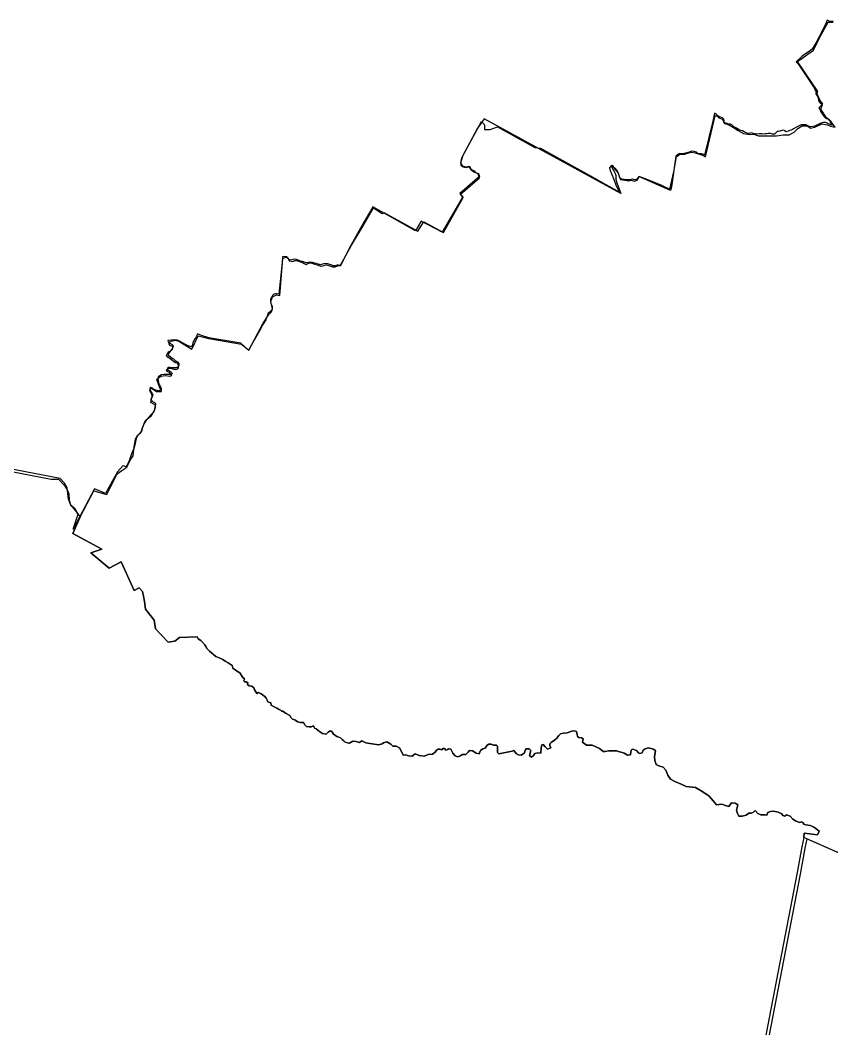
# Model space of a CAD drawing. Header units: inches. Extents: x 33.9 to 41.9, y -4.8 to 5.4.
# Drawn here: x 36.6474 to 36.8991, y -1.4714 to -1.1587 of the extents above; entities that cross this region are included whole.
import ezdxf

# ---------------------------------------------------------------- set-up
doc = ezdxf.new("R2010")
doc.units = ezdxf.units.IN
doc.header["$MEASUREMENT"] = 0
doc.layers.add('Counties', color=7, linetype='Continuous')

msp = doc.modelspace()

# ---------------------------------------------------------------- linework, layer by layer
at = {"layer": 'Counties'}
for points in [[(36.89951, -1.15895), (36.89901, -1.1591), (36.89842, -1.15908), (36.89762, -1.15868), (36.89702, -1.16018), (36.89626, -1.16153), (36.89517, -1.16382), (36.89417, -1.16558), (36.89299, -1.16764), (36.89199, -1.16839), (36.89093, -1.16913), (36.88975, -1.16991), (36.888, -1.1716), (36.88842, -1.17195), (36.89353, -1.17967), (36.89438, -1.18142), (36.8946, -1.18185), (36.89476, -1.18229), (36.89499, -1.18277), (36.8952, -1.18342), (36.89565, -1.18397), (36.89619, -1.18437), (36.89582, -1.18496), (36.89566, -1.18519), (36.89536, -1.18551), (36.89504, -1.18589), (36.89533, -1.1864), (36.89558, -1.1868), (36.89576, -1.18731), (36.89614, -1.18784), (36.89648, -1.18836), (36.89684, -1.18875), (36.89741, -1.18915), (36.89809, -1.1894), (36.89859, -1.19013), (36.89903, -1.19118), (36.89835, -1.19089), (36.89806, -1.19082), (36.89765, -1.19059), (36.89705, -1.19044), (36.89632, -1.19039), (36.89567, -1.19056), (36.895, -1.19088), (36.89438, -1.19123), (36.89394, -1.19149), (36.89325, -1.19169), (36.89256, -1.19176), (36.89184, -1.1915), (36.89114, -1.19116), (36.89059, -1.19109), (36.89, -1.19111), (36.88959, -1.19117), (36.88914, -1.19131), (36.8885, -1.19166), (36.88785, -1.19197), (36.88714, -1.19232), (36.88691, -1.19262), (36.88649, -1.19282), (36.88597, -1.19293), (36.8855, -1.19313), (36.88484, -1.19325), (36.88454, -1.19301), (36.88411, -1.19282), (36.88364, -1.19291), (36.88249, -1.19317), (36.88225, -1.19305), (36.88203, -1.19325), (36.88163, -1.19374), (36.88124, -1.194), (36.88064, -1.19402), (36.88008, -1.19385), (36.8793, -1.19377), (36.87894, -1.1939), (36.87852, -1.19396), (36.87796, -1.19399), (36.87737, -1.19395), (36.87661, -1.19387), (36.87566, -1.19397), (36.87533, -1.19392), (36.87469, -1.19376), (36.87424, -1.19362), (36.87341, -1.19382), (36.87297, -1.19376), (36.87247, -1.19363), (36.87193, -1.19332), (36.87137, -1.193), (36.87087, -1.19285), (36.87033, -1.19263), (36.86979, -1.19237), (36.86934, -1.19208), (36.86859, -1.19161), (36.86803, -1.19114), (36.8676, -1.19096), (36.8671, -1.19087), (36.86626, -1.19065), (36.86562, -1.19035), (36.86563, -1.18981), (36.86554, -1.18936), (36.8652, -1.18896), (36.86481, -1.1888), (36.86438, -1.18863), (36.86367, -1.18833), (36.86333, -1.18792), (36.86268, -1.18753), (36.86213, -1.19003), (36.85962, -1.20056), (36.85935, -1.20031), (36.85894, -1.20017), (36.8586, -1.20012), (36.85822, -1.20015), (36.85752, -1.19998), (36.85705, -1.19964), (36.85636, -1.19943), (36.8557, -1.19933), (36.8551, -1.19945), (36.85441, -1.19966), (36.85382, -1.1999), (36.85326, -1.19998), (36.8525, -1.20011), (36.85197, -1.2), (36.85123, -1.20027), (36.85101, -1.20065), (36.85073, -1.20086), (36.84938, -1.21036), (36.84909, -1.21146), (36.8392, -1.20719), (36.83887, -1.20757), (36.83849, -1.20803), (36.83797, -1.20821), (36.83738, -1.20799), (36.83688, -1.20802), (36.8365, -1.20819), (36.83597, -1.20822), (36.83546, -1.20814), (36.83472, -1.20812), (36.83409, -1.20805), (36.83353, -1.20774), (36.83327, -1.20723), (36.83312, -1.20672), (36.833, -1.20629), (36.83286, -1.20597), (36.83253, -1.20533), (36.83211, -1.20488), (36.83142, -1.20439), (36.83089, -1.20372), (36.83085, -1.20412), (36.83093, -1.20447), (36.83115, -1.20495), (36.83148, -1.20543), (36.83188, -1.20618), (36.83205, -1.20681), (36.83204, -1.20796), (36.83241, -1.20908), (36.83363, -1.21237), (36.7962, -1.19196), (36.79125, -1.18926), (36.78923, -1.19217), (36.78433, -1.2012), (36.78427, -1.20147), (36.78406, -1.20241), (36.78394, -1.20296), (36.78461, -1.20401), (36.78532, -1.20409), (36.78596, -1.20412), (36.78659, -1.20397), (36.78698, -1.20423), (36.78708, -1.20461), (36.78724, -1.20486), (36.7877, -1.20518), (36.78816, -1.20537), (36.7884, -1.2057), (36.78885, -1.20596), (36.78941, -1.20623), (36.78958, -1.20656), (36.78987, -1.20711), (36.78369, -1.21241), (36.78468, -1.2133), (36.78372, -1.21497), (36.7783, -1.22443), (36.77171, -1.221), (36.76997, -1.22402), (36.76189, -1.21948), (36.75673, -1.21658), (36.75459, -1.22029), (36.75254, -1.22385), (36.75097, -1.22669), (36.75001, -1.22828), (36.74671, -1.2347), (36.74611, -1.23461), (36.74573, -1.23458), (36.74502, -1.2348), (36.74446, -1.23486), (36.74379, -1.23455), (36.74339, -1.23447), (36.74278, -1.23421), (36.74226, -1.23415), (36.74161, -1.23419), (36.74119, -1.23429), (36.74056, -1.23455), (36.7402, -1.23446), (36.73976, -1.2343), (36.7393, -1.2341), (36.73863, -1.23398), (36.73808, -1.23384), (36.73754, -1.23376), (36.7368, -1.23376), (36.73623, -1.23389), (36.73576, -1.23383), (36.73523, -1.23363), (36.73491, -1.2335), (36.73436, -1.23336), (36.73392, -1.23319), (36.73344, -1.23293), (36.73309, -1.23283), (36.73265, -1.23279), (36.73194, -1.23292), (36.73135, -1.23307), (36.73083, -1.23286), (36.73054, -1.23258), (36.73008, -1.23203), (36.72939, -1.23191), (36.72878, -1.23203), (36.72861, -1.23378), (36.72763, -1.24357), (36.72692, -1.24352), (36.7266, -1.24352), (36.72603, -1.24366), (36.7256, -1.24405), (36.72541, -1.24444), (36.72517, -1.24484), (36.72499, -1.24539), (36.72504, -1.24603), (36.72513, -1.24649), (36.72536, -1.24697), (36.72553, -1.24735), (36.72558, -1.24789), (36.72552, -1.24831), (36.72533, -1.24861), (36.72495, -1.24897), (36.72462, -1.24928), (36.72433, -1.24949), (36.72431, -1.2495), (36.72358, -1.25161), (36.72263, -1.25303), (36.72159, -1.25501), (36.71816, -1.26095), (36.71582, -1.2588), (36.70596, -1.25713), (36.7036, -1.25643), (36.70238, -1.2559), (36.70211, -1.25674), (36.70181, -1.25728), (36.70149, -1.25758), (36.70095, -1.25874), (36.70071, -1.25953), (36.70043, -1.25996), (36.69982, -1.25974), (36.69931, -1.25953), (36.69846, -1.2591), (36.69773, -1.25871), (36.69707, -1.25833), (36.69682, -1.25816), (36.69641, -1.258), (36.6961, -1.25792), (36.69535, -1.25782), (36.69423, -1.25783), (36.69324, -1.25796), (36.6933, -1.2584), (36.69386, -1.25882), (36.69457, -1.25917), (36.6948, -1.25943), (36.69483, -1.2599), (36.69448, -1.26063), (36.69427, -1.26099), (36.69395, -1.26125), (36.69367, -1.26139), (36.69323, -1.26156), (36.69308, -1.26207), (36.69343, -1.26257), (36.69406, -1.26301), (36.6946, -1.26352), (36.695, -1.26371), (36.6954, -1.2641), (36.69583, -1.26439), (36.69625, -1.26472), (36.69657, -1.26508), (36.69662, -1.26564), (36.69637, -1.26611), (36.69608, -1.2663), (36.69559, -1.26649), (36.69498, -1.26648), (36.6944, -1.26649), (36.69396, -1.26636), (36.69345, -1.26632), (36.69308, -1.26653), (36.6932, -1.26713), (36.69367, -1.26741), (36.6943, -1.26792), (36.69457, -1.26827), (36.69418, -1.26855), (36.69304, -1.26848), (36.69193, -1.2685), (36.69125, -1.26867), (36.69077, -1.26889), (36.69017, -1.26927), (36.69013, -1.26991), (36.69017, -1.27063), (36.69049, -1.27176), (36.69088, -1.27238), (36.69113, -1.27271), (36.69118, -1.27338), (36.69033, -1.27358), (36.68951, -1.27336), (36.68887, -1.27315), (36.68836, -1.27276), (36.68792, -1.27258), (36.6876, -1.27271), (36.68768, -1.27351), (36.68799, -1.27397), (36.68831, -1.27441), (36.68853, -1.27481), (36.68832, -1.2754), (36.68806, -1.27587), (36.68795, -1.27631), (36.68824, -1.2767), (36.68849, -1.27686), (36.68902, -1.27725), (36.68941, -1.2775), (36.6893, -1.27842), (36.68919, -1.27918), (36.68898, -1.27978), (36.68849, -1.28054), (36.68791, -1.28107), (36.68749, -1.28151), (36.68652, -1.28265), (36.686, -1.28348), (36.68551, -1.28444), (36.68521, -1.28524), (36.68513, -1.28586), (36.68481, -1.28634), (36.68438, -1.2868), (36.68406, -1.28716), (36.68363, -1.28766), (36.68331, -1.28875), (36.68307, -1.29004), (36.68265, -1.29147), (36.68183, -1.2934), (36.6812, -1.29533), (36.68023, -1.29714), (36.6795, -1.29684), (36.67934, -1.29675), (36.67761, -1.29874), (36.67388, -1.30538), (36.67042, -1.30397), (36.66399, -1.31625), (36.6639, -1.31643), (36.66542, -1.3118), (36.66436, -1.31001), (36.66305, -1.30887), (36.66243, -1.30713), (36.66222, -1.30542), (36.66204, -1.30363), (36.66118, -1.30222), (36.65978, -1.3008), (36.63766, -1.29654)], [(36.89951, -1.15895), (36.89901, -1.1591), (36.89842, -1.15908), (36.89762, -1.15868), (36.89702, -1.16018), (36.89626, -1.16153), (36.89517, -1.16382), (36.89417, -1.16558), (36.89299, -1.16764), (36.89199, -1.16839), (36.89093, -1.16913), (36.88975, -1.16991), (36.888, -1.1716), (36.88842, -1.17195), (36.89353, -1.17967), (36.89438, -1.18142), (36.8946, -1.18185), (36.89476, -1.18229), (36.89499, -1.18277), (36.8952, -1.18342), (36.89565, -1.18397), (36.89619, -1.18437), (36.89582, -1.18496), (36.89566, -1.18519), (36.89536, -1.18551), (36.89504, -1.18589), (36.89533, -1.1864), (36.89558, -1.1868), (36.89576, -1.18731), (36.89614, -1.18784), (36.89648, -1.18836), (36.89684, -1.18875), (36.89741, -1.18915), (36.89809, -1.1894), (36.89859, -1.19013), (36.89903, -1.19118), (36.89835, -1.19089), (36.89806, -1.19082), (36.89765, -1.19059), (36.89705, -1.19044), (36.89632, -1.19039), (36.89567, -1.19056), (36.895, -1.19088), (36.89438, -1.19123), (36.89394, -1.19149), (36.89325, -1.19169), (36.89256, -1.19176), (36.89184, -1.1915), (36.89114, -1.19116), (36.89059, -1.19109), (36.89, -1.19111), (36.88959, -1.19117), (36.88914, -1.19131), (36.8885, -1.19166), (36.88785, -1.19197), (36.88714, -1.19232), (36.88691, -1.19262), (36.88649, -1.19282), (36.88597, -1.19293), (36.8855, -1.19313), (36.88484, -1.19325), (36.88454, -1.19301), (36.88411, -1.19282), (36.88364, -1.19291), (36.88249, -1.19317), (36.88225, -1.19305), (36.88203, -1.19325), (36.88163, -1.19374), (36.88124, -1.194), (36.88064, -1.19402), (36.88008, -1.19385), (36.8793, -1.19377), (36.87894, -1.1939), (36.87852, -1.19396), (36.87796, -1.19399), (36.87737, -1.19395), (36.87661, -1.19387), (36.87566, -1.19397), (36.87533, -1.19392), (36.87469, -1.19376), (36.87424, -1.19362), (36.87341, -1.19382), (36.87297, -1.19376), (36.87247, -1.19363), (36.87193, -1.19332), (36.87137, -1.193), (36.87087, -1.19285), (36.87033, -1.19263), (36.86979, -1.19237), (36.86934, -1.19208), (36.86859, -1.19161), (36.86803, -1.19114), (36.8676, -1.19096), (36.8671, -1.19087), (36.86626, -1.19065), (36.86562, -1.19035), (36.86563, -1.18981), (36.86554, -1.18936), (36.8652, -1.18896), (36.86481, -1.1888), (36.86438, -1.18863), (36.86367, -1.18833), (36.86333, -1.18792), (36.86268, -1.18753), (36.86213, -1.19003), (36.85962, -1.20056), (36.85935, -1.20031), (36.85894, -1.20017), (36.8586, -1.20012), (36.85822, -1.20015), (36.85752, -1.19998), (36.85705, -1.19964), (36.85636, -1.19943), (36.8557, -1.19933), (36.8551, -1.19945), (36.85441, -1.19966), (36.85382, -1.1999), (36.85326, -1.19998), (36.8525, -1.20011), (36.85197, -1.2), (36.85123, -1.20027), (36.85101, -1.20065), (36.85073, -1.20086), (36.84938, -1.21036), (36.84909, -1.21146), (36.8392, -1.20719), (36.83887, -1.20757), (36.83849, -1.20803), (36.83797, -1.20821), (36.83738, -1.20799), (36.83688, -1.20802), (36.8365, -1.20819), (36.83597, -1.20822), (36.83546, -1.20814), (36.83472, -1.20812), (36.83409, -1.20805), (36.83353, -1.20774), (36.83327, -1.20723), (36.83312, -1.20672), (36.833, -1.20629), (36.83286, -1.20597), (36.83253, -1.20533), (36.83211, -1.20488), (36.83142, -1.20439), (36.83089, -1.20372), (36.83085, -1.20412), (36.83093, -1.20447), (36.83115, -1.20495), (36.83148, -1.20543), (36.83188, -1.20618), (36.83205, -1.20681), (36.83204, -1.20796), (36.83241, -1.20908), (36.83363, -1.21237), (36.7962, -1.19196), (36.79125, -1.18926), (36.78923, -1.19217), (36.78433, -1.2012), (36.78427, -1.20147), (36.78406, -1.20241), (36.78394, -1.20296), (36.78461, -1.20401), (36.78532, -1.20409), (36.78596, -1.20412), (36.78659, -1.20397), (36.78698, -1.20423), (36.78708, -1.20461), (36.78724, -1.20486), (36.7877, -1.20518), (36.78816, -1.20537), (36.7884, -1.2057), (36.78885, -1.20596), (36.78941, -1.20623), (36.78958, -1.20656), (36.78987, -1.20711), (36.78369, -1.21241), (36.78468, -1.2133), (36.78372, -1.21497), (36.7783, -1.22443), (36.77171, -1.221), (36.76997, -1.22402), (36.76189, -1.21948), (36.75673, -1.21658), (36.75459, -1.22029), (36.75254, -1.22385), (36.75097, -1.22669), (36.75001, -1.22828), (36.74671, -1.2347), (36.74611, -1.23461), (36.74573, -1.23458), (36.74502, -1.2348), (36.74446, -1.23486), (36.74379, -1.23455), (36.74339, -1.23447), (36.74278, -1.23421), (36.74226, -1.23415), (36.74161, -1.23419), (36.74119, -1.23429), (36.74056, -1.23455), (36.7402, -1.23446), (36.73976, -1.2343), (36.7393, -1.2341), (36.73863, -1.23398), (36.73808, -1.23384), (36.73754, -1.23376), (36.7368, -1.23376), (36.73623, -1.23389), (36.73576, -1.23383), (36.73523, -1.23363), (36.73491, -1.2335), (36.73436, -1.23336), (36.73392, -1.23319), (36.73344, -1.23293), (36.73309, -1.23283), (36.73265, -1.23279), (36.73194, -1.23292), (36.73135, -1.23307), (36.73083, -1.23286), (36.73054, -1.23258), (36.73008, -1.23203), (36.72939, -1.23191), (36.72878, -1.23203), (36.72861, -1.23378), (36.72763, -1.24357), (36.72692, -1.24352), (36.7266, -1.24352), (36.72603, -1.24366), (36.7256, -1.24405), (36.72541, -1.24444), (36.72517, -1.24484), (36.72499, -1.24539), (36.72504, -1.24603), (36.72513, -1.24649), (36.72536, -1.24697), (36.72553, -1.24735), (36.72558, -1.24789), (36.72552, -1.24831), (36.72533, -1.24861), (36.72495, -1.24897), (36.72462, -1.24928), (36.72433, -1.24949), (36.72431, -1.2495), (36.72358, -1.25161), (36.72263, -1.25303), (36.72159, -1.25501), (36.71816, -1.26095), (36.71582, -1.2588), (36.70596, -1.25713), (36.7036, -1.25643), (36.70238, -1.2559), (36.70211, -1.25674), (36.70181, -1.25728), (36.70149, -1.25758), (36.70095, -1.25874), (36.70071, -1.25953), (36.70043, -1.25996), (36.69982, -1.25974), (36.69931, -1.25953), (36.69846, -1.2591), (36.69773, -1.25871), (36.69707, -1.25833), (36.69682, -1.25816), (36.69641, -1.258), (36.6961, -1.25792), (36.69535, -1.25782), (36.69423, -1.25783), (36.69324, -1.25796), (36.6933, -1.2584), (36.69386, -1.25882), (36.69457, -1.25917), (36.6948, -1.25943), (36.69483, -1.2599), (36.69448, -1.26063), (36.69427, -1.26099), (36.69395, -1.26125), (36.69367, -1.26139), (36.69323, -1.26156), (36.69308, -1.26207), (36.69343, -1.26257), (36.69406, -1.26301), (36.6946, -1.26352), (36.695, -1.26371), (36.6954, -1.2641), (36.69583, -1.26439), (36.69625, -1.26472), (36.69657, -1.26508), (36.69662, -1.26564), (36.69637, -1.26611), (36.69608, -1.2663), (36.69559, -1.26649), (36.69498, -1.26648), (36.6944, -1.26649), (36.69396, -1.26636), (36.69345, -1.26632), (36.69308, -1.26653), (36.6932, -1.26713), (36.69367, -1.26741), (36.6943, -1.26792), (36.69457, -1.26827), (36.69418, -1.26855), (36.69304, -1.26848), (36.69193, -1.2685), (36.69125, -1.26867), (36.69077, -1.26889), (36.69017, -1.26927), (36.69013, -1.26991), (36.69017, -1.27063), (36.69049, -1.27176), (36.69088, -1.27238), (36.69113, -1.27271), (36.69118, -1.27338), (36.69033, -1.27358), (36.68951, -1.27336), (36.68887, -1.27315), (36.68836, -1.27276), (36.68792, -1.27258), (36.6876, -1.27271), (36.68768, -1.27351), (36.68799, -1.27397), (36.68831, -1.27441), (36.68853, -1.27481), (36.68832, -1.2754), (36.68806, -1.27587), (36.68795, -1.27631), (36.68824, -1.2767), (36.68849, -1.27686), (36.68902, -1.27725), (36.68941, -1.2775), (36.6893, -1.27842), (36.68919, -1.27918), (36.68898, -1.27978), (36.68849, -1.28054), (36.68791, -1.28107), (36.68749, -1.28151), (36.68652, -1.28265), (36.686, -1.28348), (36.68551, -1.28444), (36.68521, -1.28524), (36.68513, -1.28586), (36.68481, -1.28634), (36.68438, -1.2868), (36.68406, -1.28716), (36.68363, -1.28766), (36.68331, -1.28875), (36.68307, -1.29004), (36.68265, -1.29147), (36.68183, -1.2934), (36.6812, -1.29533), (36.68023, -1.29714), (36.6795, -1.29684), (36.67934, -1.29675), (36.67761, -1.29874), (36.67388, -1.30538), (36.67042, -1.30397), (36.66399, -1.31625), (36.6639, -1.31643), (36.66542, -1.3118), (36.66436, -1.31001), (36.66305, -1.30887), (36.66243, -1.30713), (36.66222, -1.30542), (36.66204, -1.30363), (36.66118, -1.30222), (36.65978, -1.3008), (36.63766, -1.29654)], [(36.93138, -1.43015), (36.89039, -1.41202), (36.89047, -1.41075), (36.89463, -1.41123), (36.89509, -1.41009), (36.89406, -1.40924), (36.89348, -1.40888), (36.89284, -1.40852), (36.89233, -1.4083), (36.89097, -1.40816), (36.8904, -1.40794), (36.89011, -1.40736), (36.88961, -1.40722), (36.88903, -1.40736), (36.88781, -1.40686), (36.88695, -1.40642), (36.88616, -1.40549), (36.88501, -1.40498), (36.88447, -1.40546), (36.88387, -1.4052), (36.88351, -1.40476), (36.88243, -1.40419), (36.88107, -1.4039), (36.88001, -1.40397), (36.87922, -1.40431), (36.87892, -1.40516), (36.87827, -1.40505), (36.87705, -1.40498), (36.87611, -1.40462), (36.87525, -1.40368), (36.87473, -1.40418), (36.8741, -1.40454), (36.87331, -1.40447), (36.87254, -1.40515), (36.87123, -1.40548), (36.87023, -1.40548), (36.86981, -1.40463), (36.86954, -1.4036), (36.86987, -1.40193), (36.86908, -1.40144), (36.868, -1.4013), (36.86709, -1.40245), (36.86607, -1.40216), (36.86492, -1.40173), (36.86327, -1.40195), (36.86229, -1.40066), (36.86104, -1.39928), (36.85903, -1.39791), (36.85675, -1.39658), (36.85394, -1.39625), (36.85232, -1.39553), (36.85042, -1.39466), (36.84906, -1.39394), (36.8482, -1.39272), (36.84755, -1.39113), (36.84676, -1.39026), (36.8454, -1.38983), (36.84461, -1.3894), (36.84418, -1.38817), (36.84404, -1.38695), (36.8444, -1.38515), (36.84375, -1.38464), (36.84216, -1.38429), (36.84123, -1.38461), (36.84059, -1.38501), (36.84026, -1.38577), (36.83949, -1.38606), (36.83908, -1.38579), (36.83851, -1.38507), (36.83738, -1.38465), (36.83692, -1.38488), (36.83674, -1.3855), (36.83667, -1.38646), (36.83571, -1.38651), (36.83463, -1.38586), (36.83377, -1.38565), (36.8332, -1.3855), (36.8323, -1.38522), (36.82991, -1.38519), (36.82882, -1.38536), (36.82817, -1.38536), (36.8276, -1.385), (36.82702, -1.38449), (36.82588, -1.38392), (36.82477, -1.38342), (36.82299, -1.38344), (36.82175, -1.38254), (36.822, -1.38149), (36.82143, -1.38117), (36.82057, -1.38103), (36.82021, -1.38074), (36.82014, -1.38009), (36.81985, -1.37916), (36.81942, -1.37894), (36.8185, -1.37914), (36.81704, -1.37963), (36.8159, -1.3797), (36.81493, -1.37988), (36.81447, -1.3804), (36.81383, -1.38122), (36.81307, -1.38186), (36.81205, -1.38263), (36.81161, -1.38306), (36.81159, -1.38355), (36.81199, -1.3843), (36.81088, -1.38466), (36.81023, -1.38391), (36.80958, -1.38319), (36.80917, -1.38337), (36.80897, -1.38426), (36.8088, -1.38589), (36.80789, -1.38581), (36.80702, -1.38597), (36.80656, -1.38665), (36.80599, -1.38713), (36.80535, -1.38664), (36.80577, -1.38509), (36.80556, -1.38491), (36.80523, -1.38459), (36.80414, -1.38456), (36.804, -1.38508), (36.80379, -1.38579), (36.80276, -1.38656), (36.80188, -1.38645), (36.80133, -1.38607), (36.80047, -1.38506), (36.79997, -1.38531), (36.79789, -1.38569), (36.79582, -1.38612), (36.79541, -1.38573), (36.79542, -1.38376), (36.79506, -1.38339), (36.79417, -1.38341), (36.79344, -1.38311), (36.79276, -1.38317), (36.79219, -1.38342), (36.79162, -1.38436), (36.79082, -1.38458), (36.79018, -1.38511), (36.7899, -1.38558), (36.78974, -1.38609), (36.78879, -1.38592), (36.78765, -1.38521), (36.78674, -1.38509), (36.78628, -1.38557), (36.78555, -1.3863), (36.78448, -1.38631), (36.78396, -1.38677), (36.78298, -1.38704), (36.78225, -1.38678), (36.78157, -1.38593), (36.78096, -1.38469), (36.78025, -1.38458), (36.77989, -1.3848), (36.77941, -1.38503), (36.77898, -1.3845), (36.7785, -1.38448), (36.77813, -1.38489), (36.77757, -1.38468), (36.77702, -1.38463), (36.77643, -1.38508), (36.77608, -1.38565), (36.77524, -1.38618), (36.77392, -1.38631), (36.77264, -1.38689), (36.77114, -1.38661), (36.76991, -1.38615), (36.76891, -1.38681), (36.76781, -1.38671), (36.76702, -1.38646), (36.76615, -1.38656), (36.76508, -1.38439), (36.76398, -1.38374), (36.76293, -1.38378), (36.76229, -1.38317), (36.76114, -1.38244), (36.76011, -1.38274), (36.75961, -1.38305), (36.75863, -1.38332), (36.75583, -1.38295), (36.75458, -1.38269), (36.75339, -1.38208), (36.75262, -1.38265), (36.7516, -1.3823), (36.75059, -1.38221), (36.75001, -1.38251), (36.74951, -1.3828), (36.74894, -1.38273), (36.74822, -1.38251), (36.74772, -1.38208), (36.74723, -1.38169), (36.74677, -1.38111), (36.74621, -1.381), (36.74556, -1.38078), (36.74513, -1.38042), (36.74456, -1.37999), (36.74427, -1.37948), (36.74399, -1.37905), (36.74327, -1.37905), (36.74291, -1.37941), (36.74232, -1.38002), (36.74119, -1.37977), (36.74025, -1.37919), (36.73918, -1.37833), (36.73868, -1.37811), (36.73832, -1.37746), (36.73759, -1.3777), (36.73702, -1.37775), (36.73624, -1.3776), (36.73566, -1.3771), (36.7353, -1.37645), (36.7343, -1.37638), (36.73336, -1.37616), (36.73279, -1.37566), (36.73186, -1.37537), (36.73143, -1.37494), (36.731, -1.37421), (36.72963, -1.37349), (36.72884, -1.37284), (36.72849, -1.37292), (36.72813, -1.37263), (36.72755, -1.37227), (36.72698, -1.37191), (36.72612, -1.37155), (36.72519, -1.37104), (36.72511, -1.37032), (36.72425, -1.37003), (36.72397, -1.36946), (36.72368, -1.36881), (36.72332, -1.36838), (36.7221, -1.36751), (36.72131, -1.36715), (36.72074, -1.36744), (36.72052, -1.36693), (36.72009, -1.36628), (36.71995, -1.36578), (36.71923, -1.36513), (36.71837, -1.36499), (36.71794, -1.36463), (36.71801, -1.36412), (36.71744, -1.36383), (36.71701, -1.36376), (36.71679, -1.36333), (36.71693, -1.3629), (36.71643, -1.36246), (36.7155, -1.36102), (36.71449, -1.36037), (36.71335, -1.35951), (36.71313, -1.35872), (36.71191, -1.35792), (36.71098, -1.35735), (36.71026, -1.35684), (36.70911, -1.35634), (36.70804, -1.35598), (36.7061, -1.35432), (36.70538, -1.35352), (36.70495, -1.3528), (36.70467, -1.3523), (36.70388, -1.35136), (36.70338, -1.351), (36.70259, -1.35042), (36.7023, -1.34985), (36.69685, -1.35002), (36.69534, -1.35121), (36.69332, -1.35149), (36.68938, -1.34732), (36.68895, -1.34465), (36.68623, -1.34127), (36.68601, -1.33889), (36.68565, -1.33723), (36.6853, -1.33579), (36.68436, -1.33464), (36.68271, -1.33543), (36.67877, -1.32657), (36.67504, -1.32851), (36.6693, -1.32382), (36.67274, -1.32267), (36.6637, -1.31784), (36.66602, -1.31262), (36.67027, -1.30457), (36.67426, -1.30574), (36.67744, -1.2993), (36.67892, -1.29832), (36.68053, -1.29721), (36.68154, -1.2951), (36.68243, -1.29374), (36.68275, -1.29093), (36.68316, -1.28858), (36.68396, -1.28737), (36.68494, -1.2865), (36.68527, -1.28526), (36.68567, -1.28428), (36.68594, -1.28344), (36.68641, -1.28264), (36.68813, -1.28126), (36.6891, -1.27965), (36.68937, -1.27804), (36.68797, -1.27722), (36.68799, -1.27673), (36.68836, -1.27538), (36.68823, -1.27451), (36.68759, -1.27347), (36.68779, -1.27276), (36.6884, -1.27296), (36.68967, -1.2738), (36.69122, -1.2738), (36.69063, -1.27232), (36.68998, -1.27066), (36.68984, -1.26994), (36.69027, -1.26951), (36.69099, -1.26907), (36.6925, -1.26886), (36.69386, -1.269), (36.69443, -1.26879), (36.69365, -1.26792), (36.693, -1.26756), (36.69278, -1.26706), (36.69329, -1.26655), (36.69408, -1.26655), (36.69501, -1.26684), (36.69594, -1.26684), (36.69652, -1.26648), (36.69652, -1.26576), (36.69623, -1.26504), (36.69558, -1.2649), (36.69508, -1.26461), (36.69429, -1.26396), (36.69322, -1.2631), (36.69279, -1.26259), (36.69307, -1.26201), (36.69365, -1.26187), (36.69408, -1.26115), (36.69465, -1.26065), (36.69472, -1.25985), (36.69386, -1.25949), (36.6936, -1.25906), (36.6935, -1.25848), (36.69422, -1.25823), (36.69558, -1.25788), (36.69663, -1.25815), (36.70061, -1.26065), (36.70264, -1.25651), (36.70592, -1.25741), (36.71604, -1.25907), (36.71826, -1.26102), (36.72271, -1.25259), (36.72355, -1.2514), (36.72439, -1.25), (36.72536, -1.24914), (36.72565, -1.24816), (36.7253, -1.24697), (36.72509, -1.24588), (36.72541, -1.24505), (36.72567, -1.2444), (36.72624, -1.24412), (36.72693, -1.2438), (36.72794, -1.24398), (36.72887, -1.23251), (36.72974, -1.23216), (36.73039, -1.23229), (36.73083, -1.23328), (36.73192, -1.23348), (36.73255, -1.23314), (36.7332, -1.23314), (36.7337, -1.23343), (36.73514, -1.23386), (36.73542, -1.23415), (36.73608, -1.23439), (36.73671, -1.234), (36.7375, -1.23393), (36.73844, -1.23422), (36.7398, -1.23458), (36.74057, -1.23492), (36.74121, -1.23484), (36.74203, -1.2345), (36.74253, -1.23451), (36.74339, -1.2348), (36.74421, -1.23517), (36.74508, -1.23515), (36.74605, -1.23473), (36.74662, -1.23487), (36.75014, -1.22846), (36.75342, -1.2229), (36.75692, -1.21681), (36.75968, -1.21866), (36.76012, -1.2183), (36.77066, -1.22407), (36.7726, -1.2212), (36.77863, -1.22451), (36.78481, -1.21363), (36.7838, -1.21269), (36.78983, -1.20751), (36.78962, -1.20707), (36.78947, -1.20657), (36.78897, -1.20614), (36.78811, -1.20578), (36.78746, -1.20527), (36.78703, -1.20462), (36.7866, -1.20419), (36.78574, -1.20441), (36.78452, -1.20419), (36.78409, -1.20376), (36.78416, -1.20253), (36.78474, -1.20051), (36.79044, -1.19011), (36.79133, -1.19112), (36.79139, -1.19252), (36.79313, -1.19258), (36.79538, -1.19178), (36.80693, -1.1981), (36.80878, -1.19838), (36.82403, -1.20679), (36.83323, -1.21203), (36.83223, -1.20978), (36.83146, -1.20788), (36.83043, -1.2054), (36.83024, -1.20446), (36.83096, -1.20366), (36.83178, -1.20491), (36.83281, -1.20607), (36.83325, -1.20735), (36.83352, -1.20804), (36.83484, -1.20826), (36.83598, -1.20846), (36.83688, -1.20828), (36.83785, -1.20855), (36.83871, -1.20826), (36.83943, -1.20711), (36.84038, -1.2074), (36.84196, -1.20802), (36.84373, -1.20881), (36.84496, -1.20934), (36.8462, -1.20987), (36.84884, -1.21102), (36.85012, -1.20573), (36.85093, -1.20093), (36.85206, -1.20019), (36.85349, -1.20019), (36.85435, -1.1999), (36.85553, -1.19956), (36.85665, -1.19976), (36.85837, -1.20033), (36.85924, -1.20062), (36.85987, -1.20102), (36.86289, -1.18832), (36.86353, -1.18838), (36.86402, -1.18899), (36.8652, -1.18939), (36.86583, -1.19068), (36.86698, -1.19097), (36.86857, -1.19198), (36.86999, -1.19283), (36.87172, -1.19385), (36.87359, -1.19413), (36.87488, -1.19399), (36.87631, -1.19456), (36.87875, -1.19456), (36.88191, -1.19456), (36.88392, -1.19427), (36.88587, -1.19423), (36.88737, -1.19341), (36.88851, -1.19225), (36.88981, -1.19139), (36.89153, -1.19139), (36.89218, -1.19193), (36.89239, -1.19211), (36.89383, -1.19182), (36.89592, -1.19085), (36.89774, -1.19114), (36.89865, -1.19157), (36.90008, -1.19186), (36.89879, -1.19013), (36.89739, -1.18899), (36.89561, -1.18622), (36.89621, -1.1848), (36.89564, -1.18451), (36.89506, -1.18365), (36.89492, -1.18264), (36.89406, -1.18134), (36.89471, -1.18083), (36.88842, -1.17147), (36.89341, -1.16793), (36.89431, -1.16608), (36.89515, -1.1644), (36.89689, -1.1612), (36.89794, -1.15929), (36.89945, -1.15933)], [(36.93138, -1.43015), (36.89039, -1.41202), (36.89047, -1.41075), (36.89463, -1.41123), (36.89509, -1.41009), (36.89406, -1.40924), (36.89348, -1.40888), (36.89284, -1.40852), (36.89233, -1.4083), (36.89097, -1.40816), (36.8904, -1.40794), (36.89011, -1.40736), (36.88961, -1.40722), (36.88903, -1.40736), (36.88781, -1.40686), (36.88695, -1.40642), (36.88616, -1.40549), (36.88501, -1.40498), (36.88447, -1.40546), (36.88387, -1.4052), (36.88351, -1.40476), (36.88243, -1.40419), (36.88107, -1.4039), (36.88001, -1.40397), (36.87922, -1.40431), (36.87892, -1.40516), (36.87827, -1.40505), (36.87705, -1.40498), (36.87611, -1.40462), (36.87525, -1.40368), (36.87473, -1.40418), (36.8741, -1.40454), (36.87331, -1.40447), (36.87254, -1.40515), (36.87123, -1.40548), (36.87023, -1.40548), (36.86981, -1.40463), (36.86954, -1.4036), (36.86987, -1.40193), (36.86908, -1.40144), (36.868, -1.4013), (36.86709, -1.40245), (36.86607, -1.40216), (36.86492, -1.40173), (36.86327, -1.40195), (36.86229, -1.40066), (36.86104, -1.39928), (36.85903, -1.39791), (36.85675, -1.39658), (36.85394, -1.39625), (36.85232, -1.39553), (36.85042, -1.39466), (36.84906, -1.39394), (36.8482, -1.39272), (36.84755, -1.39113), (36.84676, -1.39026), (36.8454, -1.38983), (36.84461, -1.3894), (36.84418, -1.38817), (36.84404, -1.38695), (36.8444, -1.38515), (36.84375, -1.38464), (36.84216, -1.38429), (36.84123, -1.38461), (36.84059, -1.38501), (36.84026, -1.38577), (36.83949, -1.38606), (36.83908, -1.38579), (36.83851, -1.38507), (36.83738, -1.38465), (36.83692, -1.38488), (36.83674, -1.3855), (36.83667, -1.38646), (36.83571, -1.38651), (36.83463, -1.38586), (36.83377, -1.38565), (36.8332, -1.3855), (36.8323, -1.38522), (36.82991, -1.38519), (36.82882, -1.38536), (36.82817, -1.38536), (36.8276, -1.385), (36.82702, -1.38449), (36.82588, -1.38392), (36.82477, -1.38342), (36.82299, -1.38344), (36.82175, -1.38254), (36.822, -1.38149), (36.82143, -1.38117), (36.82057, -1.38103), (36.82021, -1.38074), (36.82014, -1.38009), (36.81985, -1.37916), (36.81942, -1.37894), (36.8185, -1.37914), (36.81704, -1.37963), (36.8159, -1.3797), (36.81493, -1.37988), (36.81447, -1.3804), (36.81383, -1.38122), (36.81307, -1.38186), (36.81205, -1.38263), (36.81161, -1.38306), (36.81159, -1.38355), (36.81199, -1.3843), (36.81088, -1.38466), (36.81023, -1.38391), (36.80958, -1.38319), (36.80917, -1.38337), (36.80897, -1.38426), (36.8088, -1.38589), (36.80789, -1.38581), (36.80702, -1.38597), (36.80656, -1.38665), (36.80599, -1.38713), (36.80535, -1.38664), (36.80577, -1.38509), (36.80556, -1.38491), (36.80523, -1.38459), (36.80414, -1.38456), (36.804, -1.38508), (36.80379, -1.38579), (36.80276, -1.38656), (36.80188, -1.38645), (36.80133, -1.38607), (36.80047, -1.38506), (36.79997, -1.38531), (36.79789, -1.38569), (36.79582, -1.38612), (36.79541, -1.38573), (36.79542, -1.38376), (36.79506, -1.38339), (36.79417, -1.38341), (36.79344, -1.38311), (36.79276, -1.38317), (36.79219, -1.38342), (36.79162, -1.38436), (36.79082, -1.38458), (36.79018, -1.38511), (36.7899, -1.38558), (36.78974, -1.38609), (36.78879, -1.38592), (36.78765, -1.38521), (36.78674, -1.38509), (36.78628, -1.38557), (36.78555, -1.3863), (36.78448, -1.38631), (36.78396, -1.38677), (36.78298, -1.38704), (36.78225, -1.38678), (36.78157, -1.38593), (36.78096, -1.38469), (36.78025, -1.38458), (36.77989, -1.3848), (36.77941, -1.38503), (36.77898, -1.3845), (36.7785, -1.38448), (36.77813, -1.38489), (36.77757, -1.38468), (36.77702, -1.38463), (36.77643, -1.38508), (36.77608, -1.38565), (36.77524, -1.38618), (36.77392, -1.38631), (36.77264, -1.38689), (36.77114, -1.38661), (36.76991, -1.38615), (36.76891, -1.38681), (36.76781, -1.38671), (36.76702, -1.38646), (36.76615, -1.38656), (36.76508, -1.38439), (36.76398, -1.38374), (36.76293, -1.38378), (36.76229, -1.38317), (36.76114, -1.38244), (36.76011, -1.38274), (36.75961, -1.38305), (36.75863, -1.38332), (36.75583, -1.38295), (36.75458, -1.38269), (36.75339, -1.38208), (36.75262, -1.38265), (36.7516, -1.3823), (36.75059, -1.38221), (36.75001, -1.38251), (36.74951, -1.3828), (36.74894, -1.38273), (36.74822, -1.38251), (36.74772, -1.38208), (36.74723, -1.38169), (36.74677, -1.38111), (36.74621, -1.381), (36.74556, -1.38078), (36.74513, -1.38042), (36.74456, -1.37999), (36.74427, -1.37948), (36.74399, -1.37905), (36.74327, -1.37905), (36.74291, -1.37941), (36.74232, -1.38002), (36.74119, -1.37977), (36.74025, -1.37919), (36.73918, -1.37833), (36.73868, -1.37811), (36.73832, -1.37746), (36.73759, -1.3777), (36.73702, -1.37775), (36.73624, -1.3776), (36.73566, -1.3771), (36.7353, -1.37645), (36.7343, -1.37638), (36.73336, -1.37616), (36.73279, -1.37566), (36.73186, -1.37537), (36.73143, -1.37494), (36.731, -1.37421), (36.72963, -1.37349), (36.72884, -1.37284), (36.72849, -1.37292), (36.72813, -1.37263), (36.72755, -1.37227), (36.72698, -1.37191), (36.72612, -1.37155), (36.72519, -1.37104), (36.72511, -1.37032), (36.72425, -1.37003), (36.72397, -1.36946), (36.72368, -1.36881), (36.72332, -1.36838), (36.7221, -1.36751), (36.72131, -1.36715), (36.72074, -1.36744), (36.72052, -1.36693), (36.72009, -1.36628), (36.71995, -1.36578), (36.71923, -1.36513), (36.71837, -1.36499), (36.71794, -1.36463), (36.71801, -1.36412), (36.71744, -1.36383), (36.71701, -1.36376), (36.71679, -1.36333), (36.71693, -1.3629), (36.71643, -1.36246), (36.7155, -1.36102), (36.71449, -1.36037), (36.71335, -1.35951), (36.71313, -1.35872), (36.71191, -1.35792), (36.71098, -1.35735), (36.71026, -1.35684), (36.70911, -1.35634), (36.70804, -1.35598), (36.7061, -1.35432), (36.70538, -1.35352), (36.70495, -1.3528), (36.70467, -1.3523), (36.70388, -1.35136), (36.70338, -1.351), (36.70259, -1.35042), (36.7023, -1.34985), (36.69685, -1.35002), (36.69534, -1.35121), (36.69332, -1.35149), (36.68938, -1.34732), (36.68895, -1.34465), (36.68623, -1.34127), (36.68601, -1.33889), (36.68565, -1.33723), (36.6853, -1.33579), (36.68436, -1.33464), (36.68271, -1.33543), (36.67877, -1.32657), (36.67504, -1.32851), (36.6693, -1.32382), (36.67274, -1.32267), (36.6637, -1.31784), (36.66602, -1.31262), (36.67027, -1.30457), (36.67426, -1.30574), (36.67744, -1.2993), (36.67892, -1.29832), (36.68053, -1.29721), (36.68154, -1.2951), (36.68243, -1.29374), (36.68275, -1.29093), (36.68316, -1.28858), (36.68396, -1.28737), (36.68494, -1.2865), (36.68527, -1.28526), (36.68567, -1.28428), (36.68594, -1.28344), (36.68641, -1.28264), (36.68813, -1.28126), (36.6891, -1.27965), (36.68937, -1.27804), (36.68797, -1.27722), (36.68799, -1.27673), (36.68836, -1.27538), (36.68823, -1.27451), (36.68759, -1.27347), (36.68779, -1.27276), (36.6884, -1.27296), (36.68967, -1.2738), (36.69122, -1.2738), (36.69063, -1.27232), (36.68998, -1.27066), (36.68984, -1.26994), (36.69027, -1.26951), (36.69099, -1.26907), (36.6925, -1.26886), (36.69386, -1.269), (36.69443, -1.26879), (36.69365, -1.26792), (36.693, -1.26756), (36.69278, -1.26706), (36.69329, -1.26655), (36.69408, -1.26655), (36.69501, -1.26684), (36.69594, -1.26684), (36.69652, -1.26648), (36.69652, -1.26576), (36.69623, -1.26504), (36.69558, -1.2649), (36.69508, -1.26461), (36.69429, -1.26396), (36.69322, -1.2631), (36.69279, -1.26259), (36.69307, -1.26201), (36.69365, -1.26187), (36.69408, -1.26115), (36.69465, -1.26065), (36.69472, -1.25985), (36.69386, -1.25949), (36.6936, -1.25906), (36.6935, -1.25848), (36.69422, -1.25823), (36.69558, -1.25788), (36.69663, -1.25815), (36.70061, -1.26065), (36.70264, -1.25651), (36.70592, -1.25741), (36.71604, -1.25907), (36.71826, -1.26102), (36.72271, -1.25259), (36.72355, -1.2514), (36.72439, -1.25), (36.72536, -1.24914), (36.72565, -1.24816), (36.7253, -1.24697), (36.72509, -1.24588), (36.72541, -1.24505), (36.72567, -1.2444), (36.72624, -1.24412), (36.72693, -1.2438), (36.72794, -1.24398), (36.72887, -1.23251), (36.72974, -1.23216), (36.73039, -1.23229), (36.73083, -1.23328), (36.73192, -1.23348), (36.73255, -1.23314), (36.7332, -1.23314), (36.7337, -1.23343), (36.73514, -1.23386), (36.73542, -1.23415), (36.73608, -1.23439), (36.73671, -1.234), (36.7375, -1.23393), (36.73844, -1.23422), (36.7398, -1.23458), (36.74057, -1.23492), (36.74121, -1.23484), (36.74203, -1.2345), (36.74253, -1.23451), (36.74339, -1.2348), (36.74421, -1.23517), (36.74508, -1.23515), (36.74605, -1.23473), (36.74662, -1.23487), (36.75014, -1.22846), (36.75342, -1.2229), (36.75692, -1.21681), (36.75968, -1.21866), (36.76012, -1.2183), (36.77066, -1.22407), (36.7726, -1.2212), (36.77863, -1.22451), (36.78481, -1.21363), (36.7838, -1.21269), (36.78983, -1.20751), (36.78962, -1.20707), (36.78947, -1.20657), (36.78897, -1.20614), (36.78811, -1.20578), (36.78746, -1.20527), (36.78703, -1.20462), (36.7866, -1.20419), (36.78574, -1.20441), (36.78452, -1.20419), (36.78409, -1.20376), (36.78416, -1.20253), (36.78474, -1.20051), (36.79044, -1.19011), (36.79133, -1.19112), (36.79139, -1.19252), (36.79313, -1.19258), (36.79538, -1.19178), (36.80693, -1.1981), (36.80878, -1.19838), (36.82403, -1.20679), (36.83323, -1.21203), (36.83223, -1.20978), (36.83146, -1.20788), (36.83043, -1.2054), (36.83024, -1.20446), (36.83096, -1.20366), (36.83178, -1.20491), (36.83281, -1.20607), (36.83325, -1.20735), (36.83352, -1.20804), (36.83484, -1.20826), (36.83598, -1.20846), (36.83688, -1.20828), (36.83785, -1.20855), (36.83871, -1.20826), (36.83943, -1.20711), (36.84038, -1.2074), (36.84196, -1.20802), (36.84373, -1.20881), (36.84496, -1.20934), (36.8462, -1.20987), (36.84884, -1.21102), (36.85012, -1.20573), (36.85093, -1.20093), (36.85206, -1.20019), (36.85349, -1.20019), (36.85435, -1.1999), (36.85553, -1.19956), (36.85665, -1.19976), (36.85837, -1.20033), (36.85924, -1.20062), (36.85987, -1.20102), (36.86289, -1.18832), (36.86353, -1.18838), (36.86402, -1.18899), (36.8652, -1.18939), (36.86583, -1.19068), (36.86698, -1.19097), (36.86857, -1.19198), (36.86999, -1.19283), (36.87172, -1.19385), (36.87359, -1.19413), (36.87488, -1.19399), (36.87631, -1.19456), (36.87875, -1.19456), (36.88191, -1.19456), (36.88392, -1.19427), (36.88587, -1.19423), (36.88737, -1.19341), (36.88851, -1.19225), (36.88981, -1.19139), (36.89153, -1.19139), (36.89218, -1.19193), (36.89239, -1.19211), (36.89383, -1.19182), (36.89592, -1.19085), (36.89774, -1.19114), (36.89865, -1.19157), (36.90008, -1.19186), (36.89879, -1.19013), (36.89739, -1.18899), (36.89561, -1.18622), (36.89621, -1.1848), (36.89564, -1.18451), (36.89506, -1.18365), (36.89492, -1.18264), (36.89406, -1.18134), (36.89471, -1.18083), (36.88842, -1.17147), (36.89341, -1.16793), (36.89431, -1.16608), (36.89515, -1.1644), (36.89689, -1.1612), (36.89794, -1.15929), (36.89945, -1.15933)], [(36.48985, -1.26874), (36.65113, -1.29978), (36.65699, -1.30101), (36.6593, -1.30101), (36.66114, -1.30289), (36.66211, -1.30453), (36.66253, -1.30554), (36.66266, -1.30739), (36.66304, -1.30907), (36.66367, -1.30966), (36.66602, -1.31262), (36.6637, -1.31784), (36.67274, -1.32267), (36.6693, -1.32382), (36.67504, -1.32851), (36.67877, -1.32657), (36.68271, -1.33543), (36.68436, -1.33464), (36.6853, -1.33579), (36.68565, -1.33723), (36.68601, -1.33889), (36.68623, -1.34127), (36.68895, -1.34465), (36.68938, -1.34732), (36.69332, -1.35149), (36.69534, -1.35121), (36.69685, -1.35002), (36.7023, -1.34985), (36.70259, -1.35042), (36.70338, -1.351), (36.70388, -1.35136), (36.70467, -1.3523), (36.70495, -1.3528), (36.70538, -1.35352), (36.7061, -1.35432), (36.70804, -1.35598), (36.70911, -1.35634), (36.71026, -1.35684), (36.71098, -1.35735), (36.71191, -1.35792), (36.71313, -1.35872), (36.71335, -1.35951), (36.71449, -1.36037), (36.7155, -1.36102), (36.71643, -1.36246), (36.71693, -1.3629), (36.71679, -1.36333), (36.71701, -1.36376), (36.71744, -1.36383), (36.71801, -1.36412), (36.71794, -1.36463), (36.71837, -1.36499), (36.71923, -1.36513), (36.71995, -1.36578), (36.72009, -1.36628), (36.72052, -1.36693), (36.72074, -1.36744), (36.72131, -1.36715), (36.7221, -1.36751), (36.72332, -1.36838), (36.72368, -1.36881), (36.72397, -1.36946), (36.72425, -1.37003), (36.72511, -1.37032), (36.72519, -1.37104), (36.72612, -1.37155), (36.72698, -1.37191), (36.72755, -1.37227), (36.72813, -1.37263), (36.72849, -1.37292), (36.72884, -1.37284), (36.72963, -1.37349), (36.731, -1.37421), (36.73143, -1.37494), (36.73186, -1.37537), (36.73279, -1.37566), (36.73336, -1.37616), (36.7343, -1.37638), (36.7353, -1.37645), (36.73566, -1.3771), (36.73624, -1.3776), (36.73702, -1.37775), (36.73759, -1.3777), (36.73832, -1.37746), (36.73868, -1.37811), (36.73918, -1.37833), (36.74025, -1.37919), (36.74119, -1.37977), (36.74232, -1.38002), (36.74291, -1.37941), (36.74327, -1.37905), (36.74399, -1.37905), (36.74427, -1.37948), (36.74456, -1.37999), (36.74513, -1.38042), (36.74556, -1.38078), (36.74621, -1.381), (36.74677, -1.38111), (36.74723, -1.38169), (36.74772, -1.38208), (36.74822, -1.38251), (36.74894, -1.38273), (36.74951, -1.3828), (36.75001, -1.38251), (36.75059, -1.38221), (36.7516, -1.3823), (36.75262, -1.38265), (36.75339, -1.38208), (36.75458, -1.38269), (36.75583, -1.38295), (36.75863, -1.38332), (36.75961, -1.38305), (36.76011, -1.38274), (36.76114, -1.38244), (36.76229, -1.38317), (36.76293, -1.38378), (36.76398, -1.38374), (36.76508, -1.38439), (36.76615, -1.38656), (36.76702, -1.38646), (36.76781, -1.38671), (36.76891, -1.38681), (36.76991, -1.38615), (36.77114, -1.38661), (36.77264, -1.38689), (36.77392, -1.38631), (36.77524, -1.38618), (36.77608, -1.38565), (36.77643, -1.38508), (36.77702, -1.38463), (36.77757, -1.38468), (36.77813, -1.38489), (36.7785, -1.38448), (36.77898, -1.3845), (36.77941, -1.38503), (36.77989, -1.3848), (36.78025, -1.38458), (36.78096, -1.38469), (36.78157, -1.38593), (36.78225, -1.38678), (36.78298, -1.38704), (36.78396, -1.38677), (36.78448, -1.38631), (36.78555, -1.3863), (36.78628, -1.38557), (36.78674, -1.38509), (36.78765, -1.38521), (36.78879, -1.38592), (36.78974, -1.38609), (36.7899, -1.38558), (36.79018, -1.38511), (36.79082, -1.38458), (36.79162, -1.38436), (36.79219, -1.38342), (36.79276, -1.38317), (36.79344, -1.38311), (36.79417, -1.38341), (36.79506, -1.38339), (36.79542, -1.38376), (36.79541, -1.38573), (36.79582, -1.38612), (36.79789, -1.38569), (36.79997, -1.38531), (36.80047, -1.38506), (36.80133, -1.38607), (36.80188, -1.38645), (36.80276, -1.38656), (36.80379, -1.38579), (36.804, -1.38508), (36.80414, -1.38456), (36.80523, -1.38459), (36.80556, -1.38491), (36.80577, -1.38509), (36.80535, -1.38664), (36.80599, -1.38713), (36.80656, -1.38665), (36.80702, -1.38597), (36.80789, -1.38581), (36.8088, -1.38589), (36.80897, -1.38426), (36.80917, -1.38337), (36.80958, -1.38319), (36.81023, -1.38391), (36.81088, -1.38466), (36.81199, -1.3843), (36.81159, -1.38355), (36.81161, -1.38306), (36.81205, -1.38263), (36.81307, -1.38186), (36.81383, -1.38122), (36.81447, -1.3804), (36.81493, -1.37988), (36.8159, -1.3797), (36.81704, -1.37963), (36.8185, -1.37914), (36.81942, -1.37894), (36.81985, -1.37916), (36.82014, -1.38009), (36.82021, -1.38074), (36.82057, -1.38103), (36.82143, -1.38117), (36.822, -1.38149), (36.82175, -1.38254), (36.82299, -1.38344), (36.82477, -1.38342), (36.82588, -1.38392), (36.82702, -1.38449), (36.8276, -1.385), (36.82817, -1.38536), (36.82882, -1.38536), (36.82991, -1.38519), (36.8323, -1.38522), (36.8332, -1.3855), (36.83377, -1.38565), (36.83463, -1.38586), (36.83571, -1.38651), (36.83667, -1.38646), (36.83674, -1.3855), (36.83692, -1.38488), (36.83738, -1.38465), (36.83851, -1.38507), (36.83908, -1.38579), (36.83949, -1.38606), (36.84026, -1.38577), (36.84059, -1.38501), (36.84123, -1.38461), (36.84216, -1.38429), (36.84375, -1.38464), (36.8444, -1.38515), (36.84404, -1.38695), (36.84418, -1.38817), (36.84461, -1.3894), (36.8454, -1.38983), (36.84676, -1.39026), (36.84755, -1.39113), (36.8482, -1.39272), (36.84906, -1.39394), (36.85042, -1.39466), (36.85232, -1.39553), (36.85394, -1.39625), (36.85675, -1.39658), (36.85903, -1.39791), (36.86104, -1.39928), (36.86229, -1.40066), (36.86327, -1.40195), (36.86492, -1.40173), (36.86607, -1.40216), (36.86709, -1.40245), (36.868, -1.4013), (36.86908, -1.40144), (36.86987, -1.40193), (36.86954, -1.4036), (36.86981, -1.40463), (36.87023, -1.40548), (36.87123, -1.40548), (36.87254, -1.40515), (36.87331, -1.40447), (36.8741, -1.40454), (36.87473, -1.40418), (36.87525, -1.40368), (36.87611, -1.40462), (36.87705, -1.40498), (36.87827, -1.40505), (36.87892, -1.40516), (36.87922, -1.40431), (36.88001, -1.40397), (36.88107, -1.4039), (36.88243, -1.40419), (36.88351, -1.40476), (36.88387, -1.4052), (36.88447, -1.40546), (36.88501, -1.40498), (36.88616, -1.40549), (36.88695, -1.40642), (36.88781, -1.40686), (36.88903, -1.40736), (36.88961, -1.40722), (36.89011, -1.40736), (36.8904, -1.40794), (36.89097, -1.40816), (36.89233, -1.4083), (36.89284, -1.40852), (36.89348, -1.40888), (36.89406, -1.40924), (36.89509, -1.41009), (36.89463, -1.41123), (36.89047, -1.41075), (36.89039, -1.41202), (36.88976, -1.41496), (36.88827, -1.42293), (36.87811, -1.47602)], [(36.48985, -1.26874), (36.65113, -1.29978), (36.65699, -1.30101), (36.6593, -1.30101), (36.66114, -1.30289), (36.66211, -1.30453), (36.66253, -1.30554), (36.66266, -1.30739), (36.66304, -1.30907), (36.66367, -1.30966), (36.66602, -1.31262), (36.6637, -1.31784), (36.67274, -1.32267), (36.6693, -1.32382), (36.67504, -1.32851), (36.67877, -1.32657), (36.68271, -1.33543), (36.68436, -1.33464), (36.6853, -1.33579), (36.68565, -1.33723), (36.68601, -1.33889), (36.68623, -1.34127), (36.68895, -1.34465), (36.68938, -1.34732), (36.69332, -1.35149), (36.69534, -1.35121), (36.69685, -1.35002), (36.7023, -1.34985), (36.70259, -1.35042), (36.70338, -1.351), (36.70388, -1.35136), (36.70467, -1.3523), (36.70495, -1.3528), (36.70538, -1.35352), (36.7061, -1.35432), (36.70804, -1.35598), (36.70911, -1.35634), (36.71026, -1.35684), (36.71098, -1.35735), (36.71191, -1.35792), (36.71313, -1.35872), (36.71335, -1.35951), (36.71449, -1.36037), (36.7155, -1.36102), (36.71643, -1.36246), (36.71693, -1.3629), (36.71679, -1.36333), (36.71701, -1.36376), (36.71744, -1.36383), (36.71801, -1.36412), (36.71794, -1.36463), (36.71837, -1.36499), (36.71923, -1.36513), (36.71995, -1.36578), (36.72009, -1.36628), (36.72052, -1.36693), (36.72074, -1.36744), (36.72131, -1.36715), (36.7221, -1.36751), (36.72332, -1.36838), (36.72368, -1.36881), (36.72397, -1.36946), (36.72425, -1.37003), (36.72511, -1.37032), (36.72519, -1.37104), (36.72612, -1.37155), (36.72698, -1.37191), (36.72755, -1.37227), (36.72813, -1.37263), (36.72849, -1.37292), (36.72884, -1.37284), (36.72963, -1.37349), (36.731, -1.37421), (36.73143, -1.37494), (36.73186, -1.37537), (36.73279, -1.37566), (36.73336, -1.37616), (36.7343, -1.37638), (36.7353, -1.37645), (36.73566, -1.3771), (36.73624, -1.3776), (36.73702, -1.37775), (36.73759, -1.3777), (36.73832, -1.37746), (36.73868, -1.37811), (36.73918, -1.37833), (36.74025, -1.37919), (36.74119, -1.37977), (36.74232, -1.38002), (36.74291, -1.37941), (36.74327, -1.37905), (36.74399, -1.37905), (36.74427, -1.37948), (36.74456, -1.37999), (36.74513, -1.38042), (36.74556, -1.38078), (36.74621, -1.381), (36.74677, -1.38111), (36.74723, -1.38169), (36.74772, -1.38208), (36.74822, -1.38251), (36.74894, -1.38273), (36.74951, -1.3828), (36.75001, -1.38251), (36.75059, -1.38221), (36.7516, -1.3823), (36.75262, -1.38265), (36.75339, -1.38208), (36.75458, -1.38269), (36.75583, -1.38295), (36.75863, -1.38332), (36.75961, -1.38305), (36.76011, -1.38274), (36.76114, -1.38244), (36.76229, -1.38317), (36.76293, -1.38378), (36.76398, -1.38374), (36.76508, -1.38439), (36.76615, -1.38656), (36.76702, -1.38646), (36.76781, -1.38671), (36.76891, -1.38681), (36.76991, -1.38615), (36.77114, -1.38661), (36.77264, -1.38689), (36.77392, -1.38631), (36.77524, -1.38618), (36.77608, -1.38565), (36.77643, -1.38508), (36.77702, -1.38463), (36.77757, -1.38468), (36.77813, -1.38489), (36.7785, -1.38448), (36.77898, -1.3845), (36.77941, -1.38503), (36.77989, -1.3848), (36.78025, -1.38458), (36.78096, -1.38469), (36.78157, -1.38593), (36.78225, -1.38678), (36.78298, -1.38704), (36.78396, -1.38677), (36.78448, -1.38631), (36.78555, -1.3863), (36.78628, -1.38557), (36.78674, -1.38509), (36.78765, -1.38521), (36.78879, -1.38592), (36.78974, -1.38609), (36.7899, -1.38558), (36.79018, -1.38511), (36.79082, -1.38458), (36.79162, -1.38436), (36.79219, -1.38342), (36.79276, -1.38317), (36.79344, -1.38311), (36.79417, -1.38341), (36.79506, -1.38339), (36.79542, -1.38376), (36.79541, -1.38573), (36.79582, -1.38612), (36.79789, -1.38569), (36.79997, -1.38531), (36.80047, -1.38506), (36.80133, -1.38607), (36.80188, -1.38645), (36.80276, -1.38656), (36.80379, -1.38579), (36.804, -1.38508), (36.80414, -1.38456), (36.80523, -1.38459), (36.80556, -1.38491), (36.80577, -1.38509), (36.80535, -1.38664), (36.80599, -1.38713), (36.80656, -1.38665), (36.80702, -1.38597), (36.80789, -1.38581), (36.8088, -1.38589), (36.80897, -1.38426), (36.80917, -1.38337), (36.80958, -1.38319), (36.81023, -1.38391), (36.81088, -1.38466), (36.81199, -1.3843), (36.81159, -1.38355), (36.81161, -1.38306), (36.81205, -1.38263), (36.81307, -1.38186), (36.81383, -1.38122), (36.81447, -1.3804), (36.81493, -1.37988), (36.8159, -1.3797), (36.81704, -1.37963), (36.8185, -1.37914), (36.81942, -1.37894), (36.81985, -1.37916), (36.82014, -1.38009), (36.82021, -1.38074), (36.82057, -1.38103), (36.82143, -1.38117), (36.822, -1.38149), (36.82175, -1.38254), (36.82299, -1.38344), (36.82477, -1.38342), (36.82588, -1.38392), (36.82702, -1.38449), (36.8276, -1.385), (36.82817, -1.38536), (36.82882, -1.38536), (36.82991, -1.38519), (36.8323, -1.38522), (36.8332, -1.3855), (36.83377, -1.38565), (36.83463, -1.38586), (36.83571, -1.38651), (36.83667, -1.38646), (36.83674, -1.3855), (36.83692, -1.38488), (36.83738, -1.38465), (36.83851, -1.38507), (36.83908, -1.38579), (36.83949, -1.38606), (36.84026, -1.38577), (36.84059, -1.38501), (36.84123, -1.38461), (36.84216, -1.38429), (36.84375, -1.38464), (36.8444, -1.38515), (36.84404, -1.38695), (36.84418, -1.38817), (36.84461, -1.3894), (36.8454, -1.38983), (36.84676, -1.39026), (36.84755, -1.39113), (36.8482, -1.39272), (36.84906, -1.39394), (36.85042, -1.39466), (36.85232, -1.39553), (36.85394, -1.39625), (36.85675, -1.39658), (36.85903, -1.39791), (36.86104, -1.39928), (36.86229, -1.40066), (36.86327, -1.40195), (36.86492, -1.40173), (36.86607, -1.40216), (36.86709, -1.40245), (36.868, -1.4013), (36.86908, -1.40144), (36.86987, -1.40193), (36.86954, -1.4036), (36.86981, -1.40463), (36.87023, -1.40548), (36.87123, -1.40548), (36.87254, -1.40515), (36.87331, -1.40447), (36.8741, -1.40454), (36.87473, -1.40418), (36.87525, -1.40368), (36.87611, -1.40462), (36.87705, -1.40498), (36.87827, -1.40505), (36.87892, -1.40516), (36.87922, -1.40431), (36.88001, -1.40397), (36.88107, -1.4039), (36.88243, -1.40419), (36.88351, -1.40476), (36.88387, -1.4052), (36.88447, -1.40546), (36.88501, -1.40498), (36.88616, -1.40549), (36.88695, -1.40642), (36.88781, -1.40686), (36.88903, -1.40736), (36.88961, -1.40722), (36.89011, -1.40736), (36.8904, -1.40794), (36.89097, -1.40816), (36.89233, -1.4083), (36.89284, -1.40852), (36.89348, -1.40888), (36.89406, -1.40924), (36.89509, -1.41009), (36.89463, -1.41123), (36.89047, -1.41075), (36.89039, -1.41202), (36.88976, -1.41496), (36.88827, -1.42293), (36.87811, -1.47602)], [(36.87916, -1.47647), (36.88931, -1.42337), (36.89081, -1.41541), (36.89144, -1.41247), (36.93242, -1.4306)], [(36.87916, -1.47647), (36.88931, -1.42337), (36.89081, -1.41541), (36.89144, -1.41247), (36.93242, -1.4306)]]:
    msp.add_lwpolyline(points, dxfattribs=at)

doc.saveas('drawing.dxf')
